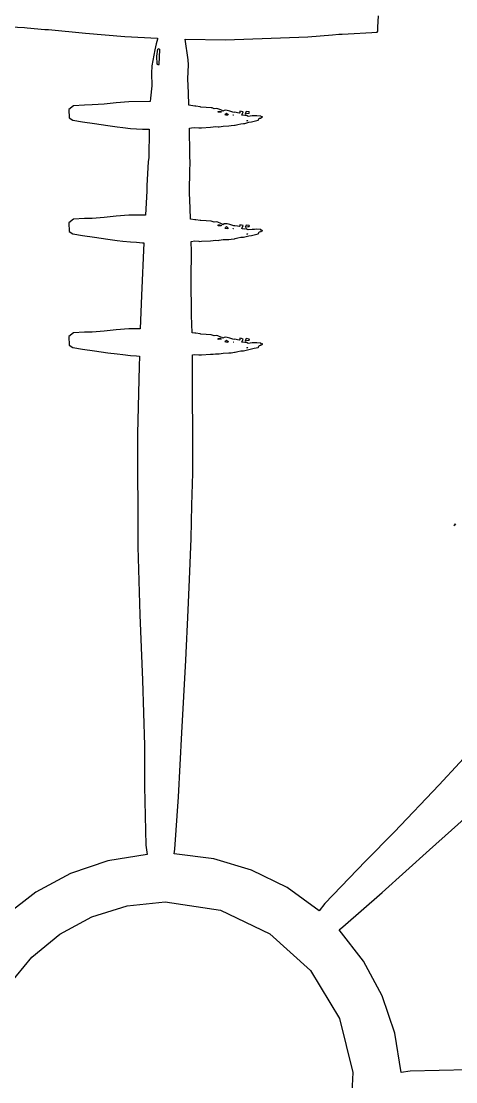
# Model space of a CAD drawing. Extents: x 0 to 238, y 0 to 238.
# Drawn here: x 116.11 to 128.37, y 117.76 to 147.68 of the extents above; entities that cross this region are included whole.
import ezdxf

# ---------------------------------------------------------------- set-up
doc = ezdxf.new("R2010")
doc.units = 0

msp = doc.modelspace()

# ---------------------------------------------------------------- linework, layer by layer
at = {"layer": 'Layer 1'}
for p, q in [((115.62271, 147.533219), (116.199829, 147.505321)), ((126.170755, 147.516284), (126.186184, 147.827575)), ((116.199829, 147.505321), (116.275901, 147.490296)), ((116.275901, 147.490296), (116.77378, 147.44514)), ((116.77378, 147.44514), (116.878894, 147.443591)), ((116.878894, 147.443591), (117.926804, 147.338475)), ((117.926804, 147.338475), (119.030434, 147.252296)), ((119.030434, 147.252296), (119.956314, 147.205399)), ((121.874074, 147.157419), (124.193124, 147.240702)), ((124.193124, 147.240702), (124.890653, 147.294539)), ((124.890653, 147.294539), (125.065035, 147.310908)), ((125.065035, 147.310908), (125.108563, 147.315085)), ((125.108563, 147.315085), (125.130463, 147.317106)), ((125.130463, 147.317106), (125.141244, 147.318116)), ((125.141244, 147.318116), (125.162267, 147.319194)), ((125.162267, 147.319194), (125.333144, 147.327686)), ((125.333144, 147.327686), (125.997116, 147.361646)), ((125.997116, 147.361646), (126.152496, 147.369796)), ((126.152496, 147.369796), (126.164758, 147.398704)), ((126.164758, 147.398704), (126.166779, 147.437919)), ((126.166779, 147.437919), (126.170755, 147.516284)), ((119.914526, 147.039845), (119.875579, 146.87247)), ((119.956032, 147.173528), (119.914526, 147.039845)), ((119.956314, 147.205399), (119.956032, 147.173528)), ((120.816733, 146.589263), (120.731564, 147.171298)), ((120.731564, 147.171298), (121.874074, 147.157419)), ((119.875579, 146.87247), (119.793509, 146.421826)), ((119.938154, 146.690113), (119.968, 146.887)), ((119.944219, 146.468024), (119.938154, 146.690113)), ((119.967664, 146.887123), (120.003376, 146.906797)), ((119.968, 146.887), (119.967664, 146.887123)), ((120.015909, 146.880654), (119.995561, 146.460533)), ((120.003376, 146.906797), (120.015909, 146.880654)), ((119.793509, 146.421826), (119.781582, 146.21362)), ((119.980062, 146.441342), (119.944219, 146.468024)), ((119.995561, 146.460533), (119.980062, 146.441342)), ((120.806638, 146.057762), (120.830345, 146.446145)), ((120.830345, 146.446145), (120.816733, 146.589263)), ((119.781582, 146.21362), (119.797754, 145.858791)), ((120.826919, 145.663718), (120.806638, 146.057762)), ((119.797754, 145.858791), (119.753284, 145.512589)), ((119.753284, 145.512589), (119.744185, 145.412998)), ((120.839788, 145.308756), (120.826919, 145.663718)), ((117.589413, 145.297439), (117.451754, 145.190641)), ((117.451754, 145.190641), (117.463681, 144.950752)), ((117.896603, 145.315431), (117.589413, 145.297439)), ((118.110874, 145.316509), (117.896603, 145.315431)), ((118.452292, 145.343126), (118.110874, 145.316509)), ((118.793306, 145.379577), (118.452292, 145.343126)), ((119.147932, 145.408147), (118.793306, 145.379577)), ((119.744185, 145.412998), (119.147932, 145.408147)), ((121.007566, 145.281398), (120.839788, 145.308756)), ((121.034318, 145.281937), (121.007566, 145.281398)), ((121.160858, 145.264284), (121.034318, 145.281937)), ((121.180331, 145.256946), (121.160858, 145.264284)), ((121.326954, 145.25041), (121.180331, 145.256946)), ((121.472899, 145.238144), (121.326954, 145.25041)), ((121.492576, 145.233428), (121.472899, 145.238144)), ((121.556587, 145.211192), (121.492576, 145.233428)), ((121.622344, 145.218674), (121.556587, 145.211192)), ((121.660887, 145.210789), (121.622344, 145.218674)), ((121.744372, 145.176693), (121.660887, 145.210789)), ((121.668022, 145.111302), (121.67, 145.136)), ((121.669504, 145.136564), (121.710474, 145.141551)), ((121.67, 145.136), (121.669504, 145.136564)), ((121.710474, 145.141551), (121.747061, 145.129697)), ((121.775368, 145.159915), (121.744372, 145.176693)), ((121.800096, 145.140377), (121.775368, 145.159915)), ((121.834663, 145.164767), (121.800096, 145.140377)), ((121.879471, 145.171506), (121.834663, 145.164767)), ((121.92448, 145.165644), (121.879471, 145.171506)), ((121.993624, 145.145025), (121.92448, 145.165644)), ((122.108847, 145.107021), (121.993624, 145.145025)), ((122.324736, 145.131752), (122.274873, 145.142059)), ((122.274873, 145.142059), (122.275951, 145.099678)), ((117.463681, 144.950752), (117.569334, 144.885661)), ((117.569334, 144.885661), (117.842429, 144.836608)), ((117.842429, 144.836608), (118.175696, 144.790789)), ((121.750632, 145.111503), (121.668022, 145.111302)), ((121.747061, 145.129697), (121.750632, 145.111503)), ((121.86693, 145.048228), (121.872, 145.067)), ((121.872289, 145.033536), (121.86693, 145.048228)), ((121.871784, 145.067702), (121.900082, 145.087646)), ((121.872, 145.067), (121.871784, 145.067702)), ((121.887814, 145.031651), (121.872289, 145.033536)), ((121.939427, 145.02525), (121.887814, 145.031651)), ((121.900082, 145.087646), (121.946367, 145.04789)), ((121.946367, 145.04789), (121.939427, 145.02525)), ((122.085784, 145.029833), (122.086998, 145.036166)), ((122.099599, 145.035492), (122.085784, 145.029833)), ((122.086998, 145.036166), (122.099599, 145.035492)), ((122.134654, 145.114771), (122.108847, 145.107021)), ((122.212883, 145.099003), (122.134654, 145.114771)), ((122.258702, 145.088155), (122.212883, 145.099003)), ((122.275951, 145.099678), (122.258702, 145.088155)), ((122.367453, 145.119016), (122.324736, 145.131752)), ((122.336459, 145.032633), (122.367453, 145.119016)), ((122.355529, 145.026839), (122.336459, 145.032633)), ((122.42136, 145.019502), (122.355529, 145.026839)), ((122.459765, 145.023072), (122.42136, 145.019502)), ((122.456491, 145.132529), (122.429, 145.07)), ((122.429, 145.07), (122.509049, 145.087653)), ((122.429, 145.07), (122.429, 145.07)), ((122.542199, 145.119457), (122.456491, 145.132529)), ((122.482473, 145.009731), (122.459765, 145.023072)), ((122.474167, 144.872229), (122.496, 144.882)), ((122.503682, 144.87189), (122.474167, 144.872229)), ((122.511784, 144.995177), (122.482473, 145.009731)), ((122.496, 144.882), (122.496, 144.881999)), ((122.496, 144.881999), (122.503682, 144.87189)), ((122.509049, 145.087653), (122.542131, 145.090348)), ((122.628218, 145.008382), (122.511784, 144.995177)), ((122.532156, 144.82807), (122.605333, 144.842086)), ((122.542131, 145.090348), (122.549678, 145.103153)), ((122.549678, 145.103153), (122.542199, 145.119457)), ((122.605333, 144.842086), (122.684637, 144.860009)), ((122.687042, 145.009731), (122.628218, 145.008382)), ((122.684637, 144.860009), (122.797365, 144.884131)), ((122.760219, 145.013637), (122.687042, 145.009731)), ((122.865206, 145.002856), (122.760219, 145.013637)), ((122.797365, 144.884131), (122.808011, 144.894644)), ((122.808011, 144.894644), (122.824047, 144.940598)), ((122.824047, 144.940598), (122.876258, 144.948009)), ((122.892361, 144.978667), (122.865206, 145.002856)), ((122.876258, 144.948009), (122.892361, 144.978667)), ((122.911, 144.988), (122.894558, 144.977558)), ((122.894558, 144.977558), (122.909516, 144.964688)), ((122.909516, 144.964688), (122.920835, 144.976615)), ((122.920835, 144.976615), (122.911, 144.988)), ((122.911, 144.988), (122.911, 144.988)), ((118.175696, 144.790789), (118.556131, 144.733718)), ((118.556131, 144.733718), (118.816622, 144.698816)), ((118.816622, 144.698816), (118.976924, 144.679207)), ((118.976924, 144.679207), (119.190724, 144.656231)), ((119.190724, 144.656231), (119.364903, 144.64619)), ((119.364903, 144.64619), (119.532142, 144.635073)), ((119.532142, 144.635073), (119.719933, 144.635948)), ((119.719394, 144.61843), (119.706324, 143.82603)), ((119.719933, 144.635948), (119.719394, 144.61843)), ((120.854679, 144.66279), (120.917208, 144.671683)), ((120.870782, 143.931369), (120.854679, 144.66279)), ((120.917208, 144.671683), (120.996794, 144.682799)), ((120.996794, 144.682799), (121.120506, 144.676399)), ((121.120506, 144.676399), (121.146189, 144.671601)), ((121.146189, 144.671601), (121.199757, 144.674705)), ((121.199757, 144.674705), (121.447113, 144.689463)), ((121.447113, 144.689463), (121.520626, 144.696674)), ((121.520626, 144.696674), (121.593533, 144.70678)), ((121.593533, 144.70678), (121.665499, 144.699637)), ((121.665499, 144.699637), (121.691913, 144.704759)), ((121.691913, 144.704759), (121.80417, 144.723423)), ((121.80417, 144.723423), (121.964605, 144.728342)), ((121.964605, 144.728342), (122.031246, 144.733529)), ((122.031246, 144.733529), (122.122748, 144.745664)), ((122.122748, 144.745664), (122.142692, 144.748563)), ((122.142692, 144.748563), (122.222135, 144.767562)), ((122.222135, 144.767562), (122.301171, 144.787642)), ((122.301171, 144.787642), (122.380682, 144.789798)), ((122.380682, 144.789798), (122.413702, 144.797616)), ((122.413702, 144.797616), (122.532156, 144.82807)), ((119.69177, 143.721455), (119.656393, 143.037806)), ((119.706324, 143.82603), (119.69177, 143.721455)), ((120.867413, 143.503029), (120.877048, 143.642035)), ((120.877048, 143.642035), (120.870782, 143.931369)), ((120.854744, 142.834947), (120.867413, 143.503029)), ((119.657539, 142.893342), (119.616168, 142.208671)), ((119.656393, 143.037806), (119.657539, 142.893342)), ((120.876847, 142.405055), (120.854744, 142.834947)), ((118.79331, 142.176126), (118.452296, 142.139606)), ((119.147936, 142.204695), (118.79331, 142.176126)), ((119.616168, 142.208671), (119.147936, 142.204695)), ((120.887222, 142.097529), (120.876847, 142.405055)), ((117.589417, 142.09392), (117.451758, 141.987122)), ((117.451758, 141.987122), (117.463685, 141.747315)), ((117.896607, 142.111912), (117.589417, 142.09392)), ((118.110878, 142.112922), (117.896607, 142.111912)), ((118.452296, 142.139606), (118.110878, 142.112922)), ((121.007564, 142.077852), (120.887222, 142.097529)), ((121.034316, 142.078459), (121.007564, 142.077852)), ((121.160856, 142.060739), (121.034316, 142.078459)), ((121.180329, 142.053463), (121.160856, 142.060739)), ((121.326952, 142.046994), (121.180329, 142.053463)), ((121.472897, 142.034729), (121.326952, 142.046994)), ((121.492573, 142.030013), (121.472897, 142.034729)), ((121.556584, 142.007777), (121.492573, 142.030013)), ((121.622342, 142.015191), (121.556584, 142.007777)), ((121.660885, 142.007238), (121.622342, 142.015191)), ((121.744369, 141.973278), (121.660885, 142.007238)), ((121.668022, 141.907804), (121.67, 141.933)), ((121.750632, 141.908072), (121.668022, 141.907804)), ((121.669504, 141.933139), (121.710474, 141.938058)), ((121.67, 141.933), (121.669504, 141.933139)), ((121.710474, 141.938058), (121.747061, 141.926267)), ((121.775365, 141.956432), (121.744369, 141.973278)), ((121.747061, 141.926267), (121.750632, 141.908072)), ((121.800094, 141.936894), (121.775365, 141.956432)), ((121.83466, 141.961283), (121.800094, 141.936894)), ((121.879469, 141.968023), (121.83466, 141.961283)), ((121.86693, 141.844733), (121.872, 141.864)), ((121.872289, 141.83004), (121.86693, 141.844733)), ((121.871784, 141.864277), (121.900082, 141.884225)), ((121.872, 141.864), (121.871784, 141.864277)), ((121.924478, 141.962161), (121.879469, 141.968023)), ((121.900082, 141.884225), (121.946367, 141.8444)), ((121.993622, 141.941474), (121.924478, 141.962161)), ((121.946367, 141.8444), (121.939427, 141.821822)), ((122.108845, 141.903473), (121.993622, 141.941474)), ((122.134651, 141.911288), (122.108845, 141.903473)), ((122.21288, 141.89552), (122.134651, 141.911288)), ((122.258699, 141.884739), (122.21288, 141.89552)), ((122.275949, 141.896195), (122.258699, 141.884739)), ((122.324734, 141.928269), (122.274871, 141.938644)), ((122.274871, 141.938644), (122.275949, 141.896195)), ((122.367451, 141.915465), (122.324734, 141.928269)), ((122.336457, 141.829218), (122.367451, 141.915465)), ((122.456491, 141.928461), (122.429, 141.866)), ((122.429, 141.866), (122.509049, 141.883653)), ((122.429, 141.866), (122.429, 141.866)), ((122.542199, 141.915457), (122.456491, 141.928461)), ((122.509049, 141.883653), (122.542132, 141.886216)), ((122.542132, 141.886216), (122.549678, 141.899153)), ((122.549678, 141.899153), (122.542199, 141.915457)), ((117.463685, 141.747315), (117.569338, 141.682223)), ((117.569338, 141.682223), (117.842433, 141.633103)), ((117.842433, 141.633103), (118.1757, 141.587352)), ((118.1757, 141.587352), (118.556135, 141.530213)), ((121.887814, 141.828155), (121.872289, 141.83004)), ((121.939427, 141.821822), (121.887814, 141.828155)), ((122.085784, 141.826276), (122.086998, 141.832744)), ((122.099599, 141.831934), (122.085784, 141.826276)), ((122.086998, 141.832744), (122.099599, 141.831934)), ((122.122745, 141.542164), (122.14269, 141.545063)), ((122.14269, 141.545063), (122.222133, 141.564129)), ((122.222133, 141.564129), (122.301169, 141.58421)), ((122.301169, 141.58421), (122.380679, 141.586366)), ((122.355527, 141.823424), (122.336457, 141.829218)), ((122.421358, 141.816013), (122.355527, 141.823424)), ((122.380679, 141.586366), (122.413699, 141.594116)), ((122.413699, 141.594116), (122.532153, 141.62457)), ((122.459763, 141.81965), (122.421358, 141.816013)), ((122.48247, 141.80631), (122.459763, 141.81965)), ((122.474167, 141.668754), (122.496, 141.678)), ((122.503682, 141.66835), (122.474167, 141.668754)), ((122.511782, 141.791688), (122.48247, 141.80631)), ((122.496, 141.67851), (122.503682, 141.66835)), ((122.496, 141.678), (122.496, 141.67851)), ((122.628216, 141.804952), (122.511782, 141.791688)), ((122.532153, 141.62457), (122.605331, 141.638518)), ((122.605331, 141.638518), (122.684635, 141.65658)), ((122.687039, 141.806301), (122.628216, 141.804952)), ((122.684635, 141.65658), (122.797363, 141.680701)), ((122.760217, 141.810207), (122.687039, 141.806301)), ((122.865204, 141.799359), (122.760217, 141.810207)), ((122.797363, 141.680701), (122.808008, 141.691214)), ((122.808008, 141.691214), (122.824044, 141.737033)), ((122.824044, 141.737033), (122.876255, 141.744512)), ((122.892359, 141.775169), (122.865204, 141.799359)), ((122.876255, 141.744512), (122.892359, 141.775169)), ((122.911, 141.784), (122.894558, 141.773625)), ((122.894558, 141.773625), (122.909516, 141.760753)), ((122.909516, 141.760753), (122.920835, 141.77268)), ((122.920835, 141.77268), (122.911, 141.784)), ((122.911, 141.784), (122.911, 141.784)), ((118.556135, 141.530213), (118.816626, 141.49531)), ((118.816626, 141.49531), (118.976928, 141.475769)), ((118.976928, 141.475769), (119.190728, 141.452726)), ((119.190728, 141.452726), (119.364907, 141.442752)), ((119.364907, 141.442752), (119.532146, 141.431568)), ((119.569399, 141.431768), (119.499126, 139.938818)), ((119.532146, 141.431568), (119.569399, 141.431768)), ((120.905279, 141.467658), (120.917205, 141.468197)), ((120.910923, 141.181694), (120.905279, 141.467658)), ((120.917205, 141.468197), (120.996792, 141.479248)), ((120.996792, 141.479248), (121.120504, 141.472913)), ((121.120504, 141.472913), (121.146186, 141.468115)), ((121.146186, 141.468115), (121.199755, 141.471219)), ((121.199755, 141.471219), (121.447111, 141.485974)), ((121.447111, 141.485974), (121.520624, 141.493185)), ((121.520624, 141.493185), (121.59353, 141.503345)), ((121.59353, 141.503345), (121.665497, 141.496134)), ((121.665497, 141.496134), (121.69191, 141.501256)), ((121.69191, 141.501256), (121.804167, 141.519919)), ((121.804167, 141.519919), (121.964602, 141.524771)), ((121.964602, 141.524771), (122.031243, 141.530029)), ((122.031243, 141.530029), (122.122745, 141.542164)), ((120.907285, 140.422582), (120.910923, 141.181694)), ((120.916249, 139.374942), (120.907285, 140.422582)), ((119.499126, 139.938818), (119.469007, 139.003975)), ((120.931813, 138.886833), (120.916249, 139.374942)), ((117.589418, 138.890505), (117.451759, 138.783639)), ((117.896608, 138.908429), (117.589418, 138.890505)), ((118.110879, 138.909507), (117.896608, 138.908429)), ((118.452297, 138.936123), (118.110879, 138.909507)), ((118.793311, 138.972643), (118.452297, 138.936123)), ((119.147937, 139.001212), (118.793311, 138.972643)), ((119.469007, 139.003975), (119.147937, 139.001212)), ((121.007547, 138.874435), (120.931813, 138.886833)), ((121.034299, 138.874974), (121.007547, 138.874435)), ((121.160839, 138.857321), (121.034299, 138.874974)), ((121.180313, 138.850045), (121.160839, 138.857321)), ((117.451759, 138.783639), (117.463686, 138.543832)), ((121.326936, 138.843509), (121.180313, 138.850045)), ((121.472881, 138.831243), (121.326936, 138.843509)), ((121.492557, 138.826595), (121.472881, 138.831243)), ((121.556568, 138.8043), (121.492557, 138.826595)), ((121.622326, 138.811778), (121.556568, 138.8043)), ((121.660869, 138.803828), (121.622326, 138.811778)), ((121.744353, 138.769801), (121.660869, 138.803828)), ((121.668022, 138.704376), (121.67, 138.729)), ((121.750632, 138.704509), (121.668022, 138.704376)), ((121.669504, 138.72957), (121.710474, 138.734557)), ((121.67, 138.729), (121.669504, 138.72957)), ((121.710474, 138.734557), (121.747061, 138.722704)), ((121.775349, 138.753023), (121.744353, 138.769801)), ((121.747061, 138.722704), (121.750632, 138.704509)), ((121.800077, 138.733484), (121.775349, 138.753023)), ((121.834644, 138.757806), (121.800077, 138.733484)), ((121.879452, 138.764614), (121.834644, 138.757806)), ((121.86693, 138.641303), (121.872, 138.66)), ((121.872289, 138.62661), (121.86693, 138.641303)), ((121.871784, 138.660776), (121.900082, 138.680653)), ((121.872, 138.66), (121.871784, 138.660776)), ((121.887814, 138.624725), (121.872289, 138.62661)), ((121.924461, 138.758687), (121.879452, 138.764614)), ((121.939427, 138.618256), (121.887814, 138.624725)), ((121.900082, 138.680653), (121.946367, 138.640896)), ((121.993606, 138.738068), (121.924461, 138.758687)), ((121.946367, 138.640896), (121.939427, 138.618256)), ((122.108829, 138.700064), (121.993606, 138.738068)), ((122.085784, 138.622848), (122.086998, 138.629167)), ((122.099599, 138.628492), (122.085784, 138.622848)), ((122.086998, 138.629167), (122.099599, 138.628492)), ((122.134635, 138.707814), (122.108829, 138.700064)), ((122.212864, 138.692114), (122.134635, 138.707814)), ((122.258683, 138.681197), (122.212864, 138.692114)), ((122.275932, 138.692788), (122.258683, 138.681197)), ((122.324717, 138.724795), (122.274854, 138.73517)), ((122.274854, 138.73517), (122.275932, 138.692788)), ((122.367434, 138.712058), (122.324717, 138.724795)), ((122.336441, 138.625744), (122.367434, 138.712058)), ((122.35551, 138.619949), (122.336441, 138.625744)), ((122.421341, 138.612612), (122.35551, 138.619949)), ((122.459746, 138.616182), (122.421341, 138.612612)), ((122.456491, 138.725529), (122.429, 138.663)), ((122.429, 138.663), (122.509049, 138.680721)), ((122.429, 138.663), (122.429, 138.663)), ((122.542199, 138.712459), (122.456491, 138.725529)), ((122.482454, 138.602773), (122.459746, 138.616182)), ((122.511765, 138.588219), (122.482454, 138.602773)), ((122.509049, 138.680721), (122.542131, 138.683348)), ((122.628199, 138.60156), (122.511765, 138.588219)), ((122.542131, 138.683348), (122.549678, 138.69622)), ((122.549678, 138.69622), (122.542199, 138.712459)), ((122.687023, 138.602841), (122.628199, 138.60156)), ((122.7602, 138.606747), (122.687023, 138.602841)), ((122.865187, 138.595901), (122.7602, 138.606747)), ((122.892343, 138.571709), (122.865187, 138.595901)), ((122.876239, 138.541051), (122.892343, 138.571709)), ((122.911482, 138.580314), (122.895039, 138.569937)), ((122.895039, 138.569937), (122.91, 138.557)), ((122.91, 138.557), (122.92132, 138.568994)), ((122.91, 138.557), (122.91, 138.557)), ((122.92132, 138.568994), (122.911482, 138.580314)), ((117.463686, 138.543832), (117.569339, 138.478675)), ((117.569339, 138.478675), (117.842434, 138.42962)), ((117.842434, 138.42962), (118.175701, 138.383869)), ((118.175701, 138.383869), (118.556136, 138.326798)), ((118.556136, 138.326798), (118.816627, 138.291895)), ((118.816627, 138.291895), (118.976929, 138.272219)), ((118.976929, 138.272219), (119.190729, 138.249311)), ((120.944085, 138.265888), (120.996776, 138.275862)), ((120.949879, 134.924808), (120.944085, 138.265888)), ((120.996776, 138.275862), (121.120488, 138.269526)), ((121.120488, 138.269526), (121.14617, 138.264674)), ((121.14617, 138.264674), (121.199738, 138.267779)), ((121.199738, 138.267779), (121.447094, 138.282601)), ((121.447094, 138.282601), (121.520608, 138.289744)), ((121.520608, 138.289744), (121.593514, 138.299904)), ((121.593514, 138.299904), (121.665481, 138.292693)), ((121.665481, 138.292693), (121.691894, 138.297816)), ((121.691894, 138.297816), (121.804151, 138.316547)), ((121.804151, 138.316547), (121.964586, 138.321398)), ((121.964586, 138.321398), (122.031227, 138.326588)), ((122.031227, 138.326588), (122.122729, 138.338783)), ((122.122729, 138.338783), (122.142674, 138.341605)), ((122.142674, 138.341605), (122.222116, 138.360607)), ((122.222116, 138.360607), (122.301153, 138.38082)), ((122.301153, 138.38082), (122.380663, 138.382841)), ((122.380663, 138.382841), (122.413683, 138.390658)), ((122.413683, 138.390658), (122.532137, 138.421113)), ((122.474167, 138.465297), (122.496, 138.475)), ((122.503682, 138.464891), (122.474167, 138.465297)), ((122.496, 138.475), (122.503682, 138.464891)), ((122.496, 138.475), (122.496, 138.475)), ((122.532137, 138.421113), (122.605314, 138.435128)), ((122.605314, 138.435128), (122.684619, 138.453052)), ((122.684619, 138.453052), (122.797347, 138.477173)), ((122.797347, 138.477173), (122.807992, 138.487754)), ((122.807992, 138.487754), (122.824028, 138.53364)), ((122.824028, 138.53364), (122.876239, 138.541051)), ((119.190729, 138.249311), (119.364908, 138.239269)), ((119.364908, 138.239269), (119.446035, 138.233811)), ((119.446035, 138.233811), (119.438892, 137.950677)), ((119.438892, 137.950677), (119.39368, 136.033957)), ((119.39368, 136.033957), (119.403787, 132.849397)), ((120.927643, 134.021297), (120.949879, 134.924808)), ((120.907565, 133.080795), (120.927643, 134.021297)), ((128.334095, 133.465431), (128.309367, 133.440096)), ((128.331196, 133.461861), (128.363, 133.494)), ((128.363, 133.494), (128.334095, 133.465431)), ((128.363, 133.494), (128.363, 133.494)), ((128.309367, 133.440096), (128.331196, 133.461861)), ((120.861611, 131.925945), (120.907565, 133.080795)), ((119.403787, 132.849397), (119.460858, 130.933897)), ((120.822382, 131.059967), (120.861611, 131.925945)), ((119.460858, 130.933897), (119.533953, 129.092237)), ((120.752577, 129.653457), (120.822382, 131.059967)), ((120.638432, 127.599077), (120.752577, 129.653457)), ((119.533953, 129.092237), (119.587115, 127.248567)), ((120.546863, 125.798387), (120.638432, 127.599077)), ((129.142249, 127.487906), (127.895769, 126.138196)), ((119.587115, 127.248567), (119.589207, 126.091297)), ((119.589207, 126.091297), (119.625187, 124.432047)), ((127.895769, 126.138196), (126.633989, 124.801086)), ((120.448553, 124.323757), (120.546863, 125.798387)), ((127.624153, 124.304631), (129.153023, 125.671861)), ((126.633989, 124.801086), (125.819756, 123.983957)), ((119.625187, 124.432047), (119.662785, 124.172225)), ((120.429012, 124.18704), (120.448553, 124.323757)), ((126.290283, 123.100331), (127.624153, 124.304631)), ((118.555835, 123.993903), (117.501655, 123.635432)), ((119.662785, 124.172225), (118.555835, 123.993903)), ((121.542891, 124.050093), (120.429012, 124.18704)), ((122.610601, 123.730653), (121.542891, 124.050093)), ((125.819756, 123.983957), (124.675696, 122.789157)), ((117.501655, 123.635432), (116.52196, 123.106287)), ((123.609989, 123.237429), (122.610601, 123.730653)), ((116.52196, 123.106287), (115.638465, 122.415945)), ((124.518902, 122.57913), (123.609989, 123.237429)), ((125.181463, 122.13045), (126.290283, 123.100331)), ((118.101806, 122.409537), (119.099647, 122.719991)), ((119.099647, 122.719991), (120.171, 122.829)), ((120.171, 122.829), (120.17075, 122.828623)), ((120.17075, 122.828623), (121.730162, 122.595113)), ((124.675696, 122.789157), (124.518902, 122.57913)), ((117.1988, 121.918959), (118.101806, 122.409537)), ((121.730162, 122.595113), (123.125374, 121.932346)), ((125.075, 122.044), (125.181463, 122.13045)), ((116.411952, 121.269581), (117.1988, 121.918959)), ((123.125374, 121.932346), (124.271612, 120.896965)), ((125.765233, 121.160885), (125.075, 122.044)), ((115.762584, 120.482724), (116.411952, 121.269581)), ((124.271612, 120.896965), (125.084105, 119.545615)), ((126.29441, 120.181614), (125.765233, 121.160885)), ((126.653059, 119.127872), (126.29441, 120.181614)), ((125.084105, 119.545615), (125.465126, 118.015545)), ((126.831709, 118.021347), (126.653059, 119.127872)), ((125.465126, 118.015545), (125.386729, 116.472907)), ((127.080886, 118.057057), (126.831709, 118.021347)), ((128.721816, 118.09304), (127.080886, 118.057057))]:
    msp.add_line(p, q, dxfattribs=at)

doc.saveas('drawing.dxf')
